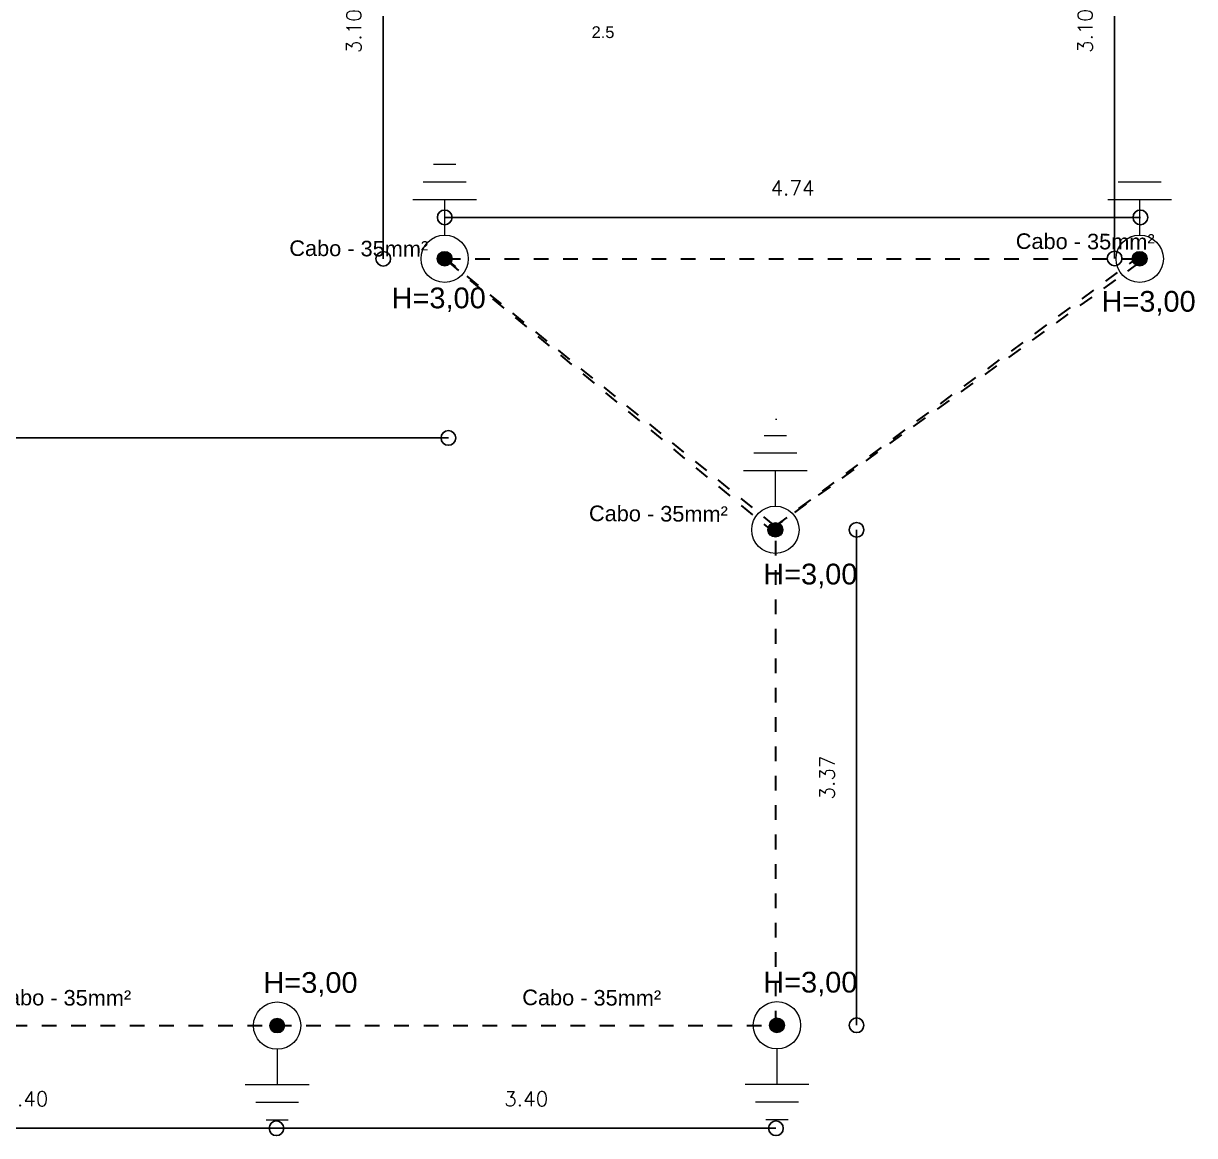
# Model space of a CAD drawing. Header units: millimetres. Extents: x 0 to 356, y -3 to 174.
# Drawn here: x 74.82 to 82.79, y 13.71 to 21.28 of the extents above; entities that cross this region are included whole.
import ezdxf

# ---------------------------------------------------------------- set-up
doc = ezdxf.new("R2010")
doc.units = ezdxf.units.MM
doc.header["$LTSCALE"] = 0.5
doc.header["$MEASUREMENT"] = 0
doc.linetypes.add('Dashed2', pattern=[0.375, 0.25, -0.125])
doc.linetypes.add('DOT2', pattern=[3.175, 0, -3.175])
for name, color, linetype, lineweight in [('EL-Condutos', 4, 'Continuous', 30), ('EL-Textos fios', 7, 'Continuous', 20), ('P-SIMBOL', 5, 'Continuous', 20), ('PR-Textos condutos', 7, 'Continuous', 20), ('PR-Textos pontos', 3, 'Continuous', 30)]:
    doc.layers.add(name, color=color, linetype=linetype, lineweight=lineweight)
doc.layers.add('pisos', color=1, linetype='Continuous')
doc.styles.add('Arial', font='arial.ttf')
doc.styles.add('ROMANS', font='romans.shx')
doc.dimstyles.new('BOLAS100', dxfattribs={"dimtxt": 0.1, "dimasz": 0.1, "dimexe": 0.18, "dimexo": 0.06, "dimgap": 0.08, "dimtad": 0, "dimzin": 4, "dimdsep": 46, "dimtxsty": 'ROMANS', "dimblk": 'ORIGIN', "dimcen": 0.09, "dimse1": 1, "dimse2": 1, "dimclrd": 1, "dimclrt": 2, "dimadec": 0, "dimazin": 0, "dimtfac": 1.8, "dimtix": 1, "dimtmove": 2, "dimatfit": 3, "dimldrblk": 'ORIGIN', "dimfxl": 0, "dimtvp": 2, "dimtolj": 1, "dimtzin": 4, "dimarcsym": 0})

# ---------------------------------------------------------------- blocks, each defined once
blk = doc.blocks.new('_ORIGIN')
at = {"color": 0, "linetype": 'ByBlock', "lineweight": -2}
blk.add_line((0, 0), (-1, 0), dxfattribs=at)
blk.add_circle((0, 0), 0.5, dxfattribs=at)
blk = doc.blocks.new('*D38')
at = {"layer": 'Defpoints', "color": 0, "transparency": 16777216}
for p in [(73.1374, 14.4622), (76.5422, 14.4575), (76.5422, 13.761)]:
    blk.add_point(p, dxfattribs=at)
at = {"layer": 'pisos', "color": 1, "lineweight": -2, "transparency": 16777216}
blk.add_line((73.2374, 13.761), (76.4422, 13.761), dxfattribs=at)
at = {"layer": 'pisos', "color": 1, "lineweight": -2, "transparency": 16777216, "xscale": 0.1, "yscale": 0.1, "zscale": 0.1, "rotation": 180}
blk.add_blockref('_ORIGIN', (73.1374, 13.761), dxfattribs=at)
at = {"layer": 'pisos', "color": 1, "lineweight": -2, "transparency": 16777216, "xscale": 0.1, "yscale": 0.1, "zscale": 0.1}
blk.add_blockref('_ORIGIN', (76.5422, 13.761), dxfattribs=at)
at = {"layer": 'pisos', "color": 2, "transparency": 16777216, "insert": (74.8398, 13.961), "char_height": 0.1, "attachment_point": 5, "style": 'ROMANS'}
blk.add_mtext('\\A1;3.40', dxfattribs=at)
blk = doc.blocks.new('*D39')
at = {"layer": 'Defpoints', "color": 0, "transparency": 16777216}
for p in [(76.5422, 14.4575), (79.9422, 14.4617), (79.9422, 13.761)]:
    blk.add_point(p, dxfattribs=at)
at = {"layer": 'pisos', "color": 1, "lineweight": -2, "transparency": 16777216}
blk.add_line((76.6422, 13.761), (79.8422, 13.761), dxfattribs=at)
at = {"layer": 'pisos', "color": 1, "lineweight": -2, "transparency": 16777216, "xscale": 0.1, "yscale": 0.1, "zscale": 0.1, "rotation": 180}
blk.add_blockref('_ORIGIN', (76.5422, 13.761), dxfattribs=at)
at = {"layer": 'pisos', "color": 1, "lineweight": -2, "transparency": 16777216, "xscale": 0.1, "yscale": 0.1, "zscale": 0.1}
blk.add_blockref('_ORIGIN', (79.9422, 13.761), dxfattribs=at)
at = {"layer": 'pisos', "color": 2, "transparency": 16777216, "insert": (78.2422, 13.961), "char_height": 0.1, "attachment_point": 5, "style": 'ROMANS'}
blk.add_mtext('\\A1;3.40', dxfattribs=at)
blk = doc.blocks.new('*D40')
at = {"layer": 'Defpoints', "color": 0, "transparency": 16777216}
for p in [(79.9422, 17.8348), (80.4908, 17.8348), (79.949, 14.4617)]:
    blk.add_point(p, dxfattribs=at)
at = {"layer": 'pisos', "color": 1, "lineweight": -2, "transparency": 16777216}
blk.add_line((80.4908, 14.5617), (80.4908, 17.7348), dxfattribs=at)
at = {"layer": 'pisos', "color": 1, "lineweight": -2, "transparency": 16777216, "xscale": 0.1, "yscale": 0.1, "zscale": 0.1}
for p, rotation in [((80.4908, 17.8348), 90), ((80.4908, 14.4617), 270)]:
    blk.add_blockref('_ORIGIN', p, dxfattribs=dict(at, rotation=rotation))
at = {"layer": 'pisos', "color": 2, "transparency": 16777216, "insert": (80.2908, 16.1482), "char_height": 0.1, "attachment_point": 5, "rotation": 90, "style": 'ROMANS'}
blk.add_mtext('\\A1;3.37', dxfattribs=at)
blk = doc.blocks.new('*D41')
at = {"layer": 'Defpoints', "color": 0, "transparency": 16777216}
for p in [(82.4229, 19.9617), (77.6872, 19.6799), (82.4229, 19.682)]:
    blk.add_point(p, dxfattribs=at)
at = {"layer": 'pisos', "color": 1, "lineweight": -2, "transparency": 16777216}
blk.add_line((77.7872, 19.9617), (82.3229, 19.9617), dxfattribs=at)
at = {"layer": 'pisos', "color": 1, "lineweight": -2, "transparency": 16777216, "xscale": 0.1, "yscale": 0.1, "zscale": 0.1, "rotation": 180}
blk.add_blockref('_ORIGIN', (77.6872, 19.9617), dxfattribs=at)
at = {"layer": 'pisos', "color": 1, "lineweight": -2, "transparency": 16777216, "xscale": 0.1, "yscale": 0.1, "zscale": 0.1}
blk.add_blockref('_ORIGIN', (82.4229, 19.9617), dxfattribs=at)
at = {"layer": 'pisos', "color": 2, "transparency": 16777216, "insert": (80.055, 20.1617), "char_height": 0.1, "attachment_point": 5, "style": 'ROMANS'}
blk.add_mtext('\\A1;4.74', dxfattribs=at)
blk = doc.blocks.new('*D46')
at = {"layer": 'Defpoints', "color": 0, "transparency": 16777216}
for p in [(77.2694, 22.779), (77.6872, 22.779), (77.6872, 19.6799)]:
    blk.add_point(p, dxfattribs=at)
at = {"layer": 'pisos', "color": 1, "lineweight": -2, "transparency": 16777216}
blk.add_line((77.2694, 19.7799), (77.2694, 22.679), dxfattribs=at)
at = {"layer": 'pisos', "color": 1, "lineweight": -2, "transparency": 16777216, "xscale": 0.1, "yscale": 0.1, "zscale": 0.1}
for p, rotation in [((77.2694, 22.779), 90), ((77.2694, 19.6799), 270)]:
    blk.add_blockref('_ORIGIN', p, dxfattribs=dict(at, rotation=rotation))
at = {"layer": 'pisos', "color": 2, "transparency": 16777216, "insert": (77.0694, 21.2294), "char_height": 0.1, "attachment_point": 5, "rotation": 90, "style": 'ROMANS'}
blk.add_mtext('\\A1;3.10', dxfattribs=at)
blk = doc.blocks.new('*D47')
at = {"layer": 'Defpoints', "color": 0, "transparency": 16777216}
for p in [(82.2473, 22.779), (82.4229, 22.779), (82.4229, 19.682)]:
    blk.add_point(p, dxfattribs=at)
at = {"layer": 'pisos', "color": 1, "lineweight": -2, "transparency": 16777216}
blk.add_line((82.2473, 19.782), (82.2473, 22.679), dxfattribs=at)
at = {"layer": 'pisos', "color": 1, "lineweight": -2, "transparency": 16777216, "xscale": 0.1, "yscale": 0.1, "zscale": 0.1}
for p, rotation in [((82.2473, 22.779), 90), ((82.2473, 19.682), 270)]:
    blk.add_blockref('_ORIGIN', p, dxfattribs=dict(at, rotation=rotation))
at = {"layer": 'pisos', "color": 2, "transparency": 16777216, "insert": (82.0473, 21.2305), "char_height": 0.1, "attachment_point": 5, "rotation": 90, "style": 'ROMANS'}
blk.add_mtext('\\A1;3.10', dxfattribs=at)
blk = doc.blocks.new('*D48')
at = {"layer": 'Defpoints', "color": 0, "transparency": 16777216}
for p in [(69.759, 19.682), (77.7122, 19.682), (69.759, 18.4604)]:
    blk.add_point(p, dxfattribs=at)
at = {"layer": 'pisos', "color": 1, "lineweight": -2, "transparency": 16777216}
blk.add_line((77.6122, 18.4604), (69.859, 18.4604), dxfattribs=at)
at = {"layer": 'pisos', "color": 1, "lineweight": -2, "transparency": 16777216, "xscale": 0.1, "yscale": 0.1, "zscale": 0.1, "rotation": 180}
blk.add_blockref('_ORIGIN', (69.759, 18.4604), dxfattribs=at)
at = {"layer": 'pisos', "color": 1, "lineweight": -2, "transparency": 16777216, "xscale": 0.1, "yscale": 0.1, "zscale": 0.1}
blk.add_blockref('_ORIGIN', (77.7122, 18.4604), dxfattribs=at)
at = {"layer": 'pisos', "color": 2, "transparency": 16777216, "insert": (73.7356, 18.6604), "char_height": 0.1, "attachment_point": 5, "style": 'ROMANS'}
blk.add_mtext('\\A1;7.95', dxfattribs=at)

msp = doc.modelspace()

# ---------------------------------------------------------------- hatches: boundary and pattern name
at = {"layer": 'P-SIMBOL', "linetype": 'Continuous'}
for points in [[(77.7182, 19.682), (77.7181, 19.6842), (77.7178, 19.6865), (77.7173, 19.6887), (77.7166, 19.6909), (77.7157, 19.693), (77.7147, 19.6951), (77.7134, 19.697), (77.712, 19.6988), (77.7105, 19.7005), (77.7088, 19.702), (77.707, 19.7034), (77.7051, 19.7046), (77.703, 19.7057), (77.7009, 19.7066), (77.6987, 19.7073), (77.6965, 19.7078), (77.6942, 19.7081), (77.692, 19.7082), (77.6897, 19.7081), (77.6874, 19.7078), (77.6852, 19.7073), (77.683, 19.7066), (77.6809, 19.7057), (77.6789, 19.7046), (77.6769, 19.7034), (77.6751, 19.702), (77.6734, 19.7005), (77.6719, 19.6988), (77.6705, 19.697), (77.6693, 19.6951), (77.6682, 19.693), (77.6673, 19.6909), (77.6667, 19.6887), (77.6662, 19.6865), (77.6659, 19.6842), (77.6658, 19.682), (77.692, 19.682), (77.7182, 19.682)], [(82.4491, 19.682), (82.449, 19.6842), (82.4487, 19.6865), (82.4482, 19.6887), (82.4475, 19.6909), (82.4466, 19.693), (82.4456, 19.6951), (82.4443, 19.697), (82.4429, 19.6988), (82.4414, 19.7005), (82.4397, 19.702), (82.4379, 19.7034), (82.436, 19.7046), (82.4339, 19.7057), (82.4318, 19.7066), (82.4296, 19.7073), (82.4274, 19.7078), (82.4251, 19.7081), (82.4229, 19.7082), (82.4206, 19.7081), (82.4183, 19.7078), (82.4161, 19.7073), (82.4139, 19.7066), (82.4118, 19.7057), (82.4098, 19.7046), (82.4078, 19.7034), (82.406, 19.702), (82.4043, 19.7005), (82.4028, 19.6988), (82.4014, 19.697), (82.4002, 19.6951), (82.3991, 19.693), (82.3982, 19.6909), (82.3976, 19.6887), (82.3971, 19.6865), (82.3968, 19.6842), (82.3967, 19.682), (82.4229, 19.682), (82.4491, 19.682)], [(77.6658, 19.682), (77.6659, 19.6797), (77.6662, 19.6774), (77.6667, 19.6752), (77.6673, 19.673), (77.6682, 19.6709), (77.6693, 19.6688), (77.6705, 19.6669), (77.6719, 19.6651), (77.6734, 19.6634), (77.6751, 19.6619), (77.6769, 19.6605), (77.6789, 19.6593), (77.6809, 19.6582), (77.683, 19.6573), (77.6852, 19.6566), (77.6874, 19.6561), (77.6897, 19.6558), (77.692, 19.6557), (77.6942, 19.6558), (77.6965, 19.6561), (77.6987, 19.6566), (77.7009, 19.6573), (77.703, 19.6582), (77.7051, 19.6593), (77.707, 19.6605), (77.7088, 19.6619), (77.7105, 19.6634), (77.712, 19.6651), (77.7134, 19.6669), (77.7147, 19.6688), (77.7157, 19.6709), (77.7166, 19.673), (77.7173, 19.6752), (77.7178, 19.6774), (77.7181, 19.6797), (77.7182, 19.682), (77.692, 19.682), (77.6658, 19.682)], [(82.3967, 19.682), (82.3968, 19.6797), (82.3971, 19.6774), (82.3976, 19.6752), (82.3982, 19.673), (82.3991, 19.6709), (82.4002, 19.6688), (82.4014, 19.6669), (82.4028, 19.6651), (82.4043, 19.6634), (82.406, 19.6619), (82.4078, 19.6605), (82.4098, 19.6593), (82.4118, 19.6582), (82.4139, 19.6573), (82.4161, 19.6566), (82.4183, 19.6561), (82.4206, 19.6558), (82.4229, 19.6557), (82.4251, 19.6558), (82.4274, 19.6561), (82.4296, 19.6566), (82.4318, 19.6573), (82.4339, 19.6582), (82.436, 19.6593), (82.4379, 19.6605), (82.4397, 19.6619), (82.4414, 19.6634), (82.4429, 19.6651), (82.4443, 19.6669), (82.4456, 19.6688), (82.4466, 19.6709), (82.4475, 19.673), (82.4482, 19.6752), (82.4487, 19.6774), (82.449, 19.6797), (82.4491, 19.682), (82.4229, 19.682), (82.3967, 19.682)], [(79.9692, 17.8369), (79.9691, 17.8391), (79.9688, 17.8414), (79.9683, 17.8436), (79.9676, 17.8458), (79.9667, 17.8479), (79.9657, 17.85), (79.9644, 17.8519), (79.963, 17.8537), (79.9615, 17.8554), (79.9598, 17.8569), (79.958, 17.8583), (79.9561, 17.8595), (79.954, 17.8606), (79.9519, 17.8615), (79.9497, 17.8622), (79.9475, 17.8627), (79.9452, 17.863), (79.943, 17.8631), (79.9407, 17.863), (79.9384, 17.8627), (79.9362, 17.8622), (79.934, 17.8615), (79.9319, 17.8606), (79.9299, 17.8595), (79.9279, 17.8583), (79.9261, 17.8569), (79.9244, 17.8554), (79.9229, 17.8537), (79.9215, 17.8519), (79.9203, 17.85), (79.9192, 17.8479), (79.9183, 17.8458), (79.9177, 17.8436), (79.9172, 17.8414), (79.9169, 17.8391), (79.9168, 17.8369), (79.943, 17.8369), (79.9692, 17.8369)], [(79.9168, 17.8369), (79.9169, 17.8346), (79.9172, 17.8323), (79.9177, 17.8301), (79.9183, 17.8279), (79.9192, 17.8258), (79.9203, 17.8237), (79.9215, 17.8218), (79.9229, 17.82), (79.9244, 17.8183), (79.9261, 17.8168), (79.9279, 17.8154), (79.9299, 17.8142), (79.9319, 17.8131), (79.934, 17.8122), (79.9362, 17.8115), (79.9384, 17.811), (79.9407, 17.8107), (79.943, 17.8106), (79.9452, 17.8107), (79.9475, 17.811), (79.9497, 17.8115), (79.9519, 17.8122), (79.954, 17.8131), (79.9561, 17.8142), (79.958, 17.8154), (79.9598, 17.8168), (79.9615, 17.8183), (79.963, 17.82), (79.9644, 17.8218), (79.9657, 17.8237), (79.9667, 17.8258), (79.9676, 17.8279), (79.9683, 17.8301), (79.9688, 17.8323), (79.9691, 17.8346), (79.9692, 17.8369), (79.943, 17.8369), (79.9168, 17.8369)], [(76.5684, 14.4575), (76.5683, 14.4598), (76.568, 14.462), (76.5675, 14.4643), (76.5668, 14.4665), (76.5659, 14.4686), (76.5649, 14.4706), (76.5636, 14.4725), (76.5623, 14.4743), (76.5607, 14.476), (76.559, 14.4776), (76.5572, 14.479), (76.5553, 14.4802), (76.5533, 14.4812), (76.5511, 14.4821), (76.549, 14.4828), (76.5467, 14.4833), (76.5445, 14.4836), (76.5422, 14.4837), (76.5399, 14.4836), (76.5376, 14.4833), (76.5354, 14.4828), (76.5332, 14.4821), (76.5311, 14.4812), (76.5291, 14.4802), (76.5272, 14.479), (76.5253, 14.4776), (76.5237, 14.476), (76.5221, 14.4743), (76.5207, 14.4725), (76.5195, 14.4706), (76.5184, 14.4686), (76.5176, 14.4665), (76.5169, 14.4643), (76.5164, 14.462), (76.5161, 14.4598), (76.516, 14.4575), (76.5422, 14.4575), (76.5684, 14.4575)], [(76.516, 14.4575), (76.5161, 14.4552), (76.5164, 14.4529), (76.5169, 14.4507), (76.5176, 14.4485), (76.5184, 14.4464), (76.5195, 14.4444), (76.5207, 14.4425), (76.5221, 14.4407), (76.5237, 14.439), (76.5253, 14.4374), (76.5272, 14.436), (76.5291, 14.4348), (76.5311, 14.4338), (76.5332, 14.4329), (76.5354, 14.4322), (76.5376, 14.4317), (76.5399, 14.4314), (76.5422, 14.4313), (76.5445, 14.4314), (76.5467, 14.4317), (76.549, 14.4322), (76.5511, 14.4329), (76.5533, 14.4338), (76.5553, 14.4348), (76.5572, 14.436), (76.559, 14.4374), (76.5607, 14.439), (76.5623, 14.4407), (76.5636, 14.4425), (76.5649, 14.4444), (76.5659, 14.4464), (76.5668, 14.4485), (76.5675, 14.4507), (76.568, 14.4529), (76.5683, 14.4552), (76.5684, 14.4575), (76.5422, 14.4575), (76.516, 14.4575)], [(79.9705, 14.4596), (79.9704, 14.4619), (79.9701, 14.4641), (79.9696, 14.4664), (79.9689, 14.4686), (79.968, 14.4707), (79.967, 14.4727), (79.9657, 14.4746), (79.9644, 14.4764), (79.9628, 14.4781), (79.9611, 14.4797), (79.9593, 14.4811), (79.9574, 14.4823), (79.9554, 14.4833), (79.9532, 14.4842), (79.9511, 14.4849), (79.9488, 14.4854), (79.9466, 14.4857), (79.9443, 14.4858), (79.942, 14.4857), (79.9397, 14.4854), (79.9375, 14.4849), (79.9353, 14.4842), (79.9332, 14.4833), (79.9312, 14.4823), (79.9293, 14.4811), (79.9274, 14.4797), (79.9258, 14.4781), (79.9242, 14.4764), (79.9228, 14.4746), (79.9216, 14.4727), (79.9205, 14.4707), (79.9197, 14.4686), (79.919, 14.4664), (79.9185, 14.4641), (79.9182, 14.4619), (79.9181, 14.4596), (79.9443, 14.4596), (79.9705, 14.4596)], [(79.9181, 14.4596), (79.9182, 14.4573), (79.9185, 14.455), (79.919, 14.4528), (79.9197, 14.4506), (79.9205, 14.4485), (79.9216, 14.4465), (79.9228, 14.4446), (79.9242, 14.4428), (79.9258, 14.4411), (79.9274, 14.4395), (79.9293, 14.4381), (79.9312, 14.4369), (79.9332, 14.4359), (79.9353, 14.435), (79.9375, 14.4343), (79.9397, 14.4338), (79.942, 14.4335), (79.9443, 14.4334), (79.9466, 14.4335), (79.9488, 14.4338), (79.9511, 14.4343), (79.9532, 14.435), (79.9554, 14.4359), (79.9574, 14.4369), (79.9593, 14.4381), (79.9611, 14.4395), (79.9628, 14.4411), (79.9644, 14.4428), (79.9657, 14.4446), (79.967, 14.4465), (79.968, 14.4485), (79.9689, 14.4506), (79.9696, 14.4528), (79.9701, 14.455), (79.9704, 14.4573), (79.9705, 14.4596), (79.9443, 14.4596), (79.9181, 14.4596)]]:
    msp.add_hatch(color=256, dxfattribs=at).paths.add_polyline_path(points)

# ---------------------------------------------------------------- linework, layer by layer
at = {"layer": 'EL-Condutos', "linetype": 'Dashed2', "ltscale": 0.05}
for p, q in [((79.9382, 17.8097), (77.6872, 19.6799)), ((77.6945, 19.6799), (82.4181, 19.6799)), ((79.908, 17.8348), (82.4181, 19.6547)), ((79.9422, 14.4596), (79.9422, 17.8596)), ((73.1443, 14.4596), (76.5443, 14.4596)), ((76.5443, 14.4596), (79.9443, 14.4596))]:
    msp.add_line(p, q, dxfattribs=at)
at = {"layer": 'EL-Condutos', "linetype": 'DOT2', "ltscale": 0.05}
for q in [(77.692, 19.682), (82.3967, 19.682)]:
    msp.add_line((79.9374, 17.8599), q, dxfattribs=at)
at = {"layer": 'P-SIMBOL'}
for p, q in [((77.7631, 20.3208), (77.6117, 20.3208)), ((77.8332, 20.2008), (77.5412, 20.2008)), ((82.5641, 20.2008), (82.2721, 20.2008)), ((77.9042, 20.0808), (77.4702, 20.0808)), ((77.6872, 19.8408), (77.6872, 20.0808)), ((82.6351, 20.0808), (82.2011, 20.0808)), ((82.4181, 19.8408), (82.4181, 20.0808)), ((77.7372, 19.6799), (77.6372, 19.6799)), ((77.7372, 19.6799), (77.6372, 19.6799)), ((82.4681, 19.6799), (82.3681, 19.6799)), ((82.4681, 19.6799), (82.3681, 19.6799)), ((79.9491, 18.5848), (79.9391, 18.5848)), ((80.0141, 18.4757), (79.8627, 18.4757)), ((80.0842, 18.3557), (79.7922, 18.3557)), ((80.1552, 18.2357), (79.7212, 18.2357)), ((79.9382, 17.9957), (79.9382, 18.2357)), ((79.9882, 17.8348), (79.8882, 17.8348)), ((79.9882, 17.8348), (79.8882, 17.8348)), ((76.4969, 14.4596), (76.5969, 14.4596)), ((76.4969, 14.4596), (76.5969, 14.4596)), ((79.899, 14.4617), (79.999, 14.4617)), ((79.899, 14.4617), (79.999, 14.4617)), ((76.5469, 14.2986), (76.5469, 14.0586)), ((79.949, 14.3007), (79.949, 14.0607)), ((76.3299, 14.0586), (76.7639, 14.0586)), ((79.732, 14.0607), (80.166, 14.0607)), ((76.4009, 13.9386), (76.6929, 13.9386)), ((79.803, 13.9407), (80.095, 13.9407)), ((76.471, 13.8186), (76.6224, 13.8186)), ((79.8731, 13.8207), (80.0245, 13.8207))]:
    msp.add_line(p, q, dxfattribs=at)
at = {"layer": 'P-SIMBOL', "const_width": 0.0502}
for points in [[(77.6621, 19.6799, 1), (77.7123, 19.6799, 1)], [(82.393, 19.6799, 1), (82.4432, 19.6799, 1)], [(79.9131, 17.8348, 1), (79.9633, 17.8348, 1)], [(76.5721, 14.4596, 1), (76.5218, 14.4596, 1)], [(79.9742, 14.4617, 1), (79.9239, 14.4617, 1)]]:
    msp.add_lwpolyline(points, format="xyb", close=True, dxfattribs=at)
at = {"layer": 'P-SIMBOL'}
for points in [[(77.7182, 19.682), (77.6658, 19.682), (77.6658, 19.682), (77.7182, 19.682)], [(82.4491, 19.682), (82.3967, 19.682), (82.3967, 19.682), (82.4491, 19.682)], [(79.9692, 17.8369), (79.9168, 17.8369), (79.9168, 17.8369), (79.9692, 17.8369)], [(76.516, 14.4575), (76.5684, 14.4575), (76.5684, 14.4575), (76.516, 14.4575)], [(79.9181, 14.4596), (79.9705, 14.4596), (79.9705, 14.4596), (79.9181, 14.4596)]]:
    msp.add_lwpolyline(points, dxfattribs=at)
for centre, radius in [((77.6872, 19.6799), 0.161), ((82.4181, 19.6799), 0.161), ((77.6872, 19.6799), 0.0502), ((77.6872, 19.6799), 0.0502), ((77.6872, 19.6799), 0.0502), ((82.4181, 19.6799), 0.0502), ((82.4181, 19.6799), 0.0502), ((82.4181, 19.6799), 0.0502), ((79.9382, 17.8348), 0.161), ((79.9382, 17.8348), 0.0502), ((79.9382, 17.8348), 0.0502), ((79.9382, 17.8348), 0.0502), ((76.5469, 14.4596), 0.161), ((79.949, 14.4617), 0.161), ((76.5469, 14.4596), 0.0502), ((76.5469, 14.4596), 0.0502), ((76.5469, 14.4596), 0.0502), ((79.949, 14.4617), 0.0502), ((79.949, 14.4617), 0.0502), ((79.949, 14.4617), 0.0502)]:
    msp.add_circle(centre, radius, dxfattribs=at)

# ---------------------------------------------------------------- texts
at = {"layer": 'EL-Textos fios', "insert": (78.765, 21.1814), "char_height": 0.08, "width": 0.288, "attachment_point": 8, "line_spacing_factor": 0.798, "style": 'Arial'}
msp.add_mtext('2.5', dxfattribs=at)
at = {"layer": 'PR-Textos condutos', "char_height": 0.1059, "width": 1.52496, "attachment_point": 8, "rotation": 359.66195, "line_spacing_factor": 0.798, "style": 'Arial'}
for insert in [(82.0469, 19.7432), (77.102, 19.6953), (79.1417, 17.89), (75.0802, 14.5949), (78.6876, 14.5949)]:
    msp.add_mtext('Cabo - 35mm²', dxfattribs=dict(at, insert=insert))
at = {"layer": 'PR-Textos pontos', "char_height": 0.1412, "width": 1.01664, "attachment_point": 8, "line_spacing_factor": 0.798, "style": 'Arial'}
for insert in [(77.6461, 19.3165), (82.4786, 19.2934), (80.176, 17.4368), (80.176, 14.6584), (76.7739, 14.6563)]:
    msp.add_mtext('H=3,00', dxfattribs=dict(at, insert=insert))

# ---------------------------------------------------------------- dimensions: what is measured, and where the dimension line sits
at = {"layer": 'pisos'}
for base, p1, p2, picture, middle in [((77.2694, 22.779), (77.6872, 19.6799), (77.6872, 22.779), '*D46', (77.0694, 21.2294)), ((82.2473, 22.779), (82.4229, 19.682), (82.4229, 22.779), '*D47', (82.0473, 21.2305)), ((80.4908, 17.8348), (79.949, 14.4617), (79.9422, 17.8348), '*D40', (80.2908, 16.1482))]:
    dim = msp.add_linear_dim(base=base, p1=p1, p2=p2, angle=90, dimstyle='BOLAS100', dxfattribs=at)
    dim.commit()
    dim.dimension.update_dxf_attribs({"geometry": picture, "text_midpoint": middle})
for base, p1, p2, picture, middle in [((82.4229, 19.9617), (77.6872, 19.6799), (82.4229, 19.682), '*D41', (80.055, 20.1617)), ((69.759, 18.4604), (77.7122, 19.682), (69.759, 19.682), '*D48', (73.7356, 18.6604)), ((76.5422, 13.761), (73.1374, 14.4622), (76.5422, 14.4575), '*D38', (74.8398, 13.961)), ((79.9422, 13.761), (76.5422, 14.4575), (79.9422, 14.4617), '*D39', (78.2422, 13.961))]:
    dim = msp.add_linear_dim(base=base, p1=p1, p2=p2, dimstyle='BOLAS100', dxfattribs=at)
    dim.commit()
    dim.dimension.update_dxf_attribs({"geometry": picture, "text_midpoint": middle})

doc.saveas('drawing.dxf')
